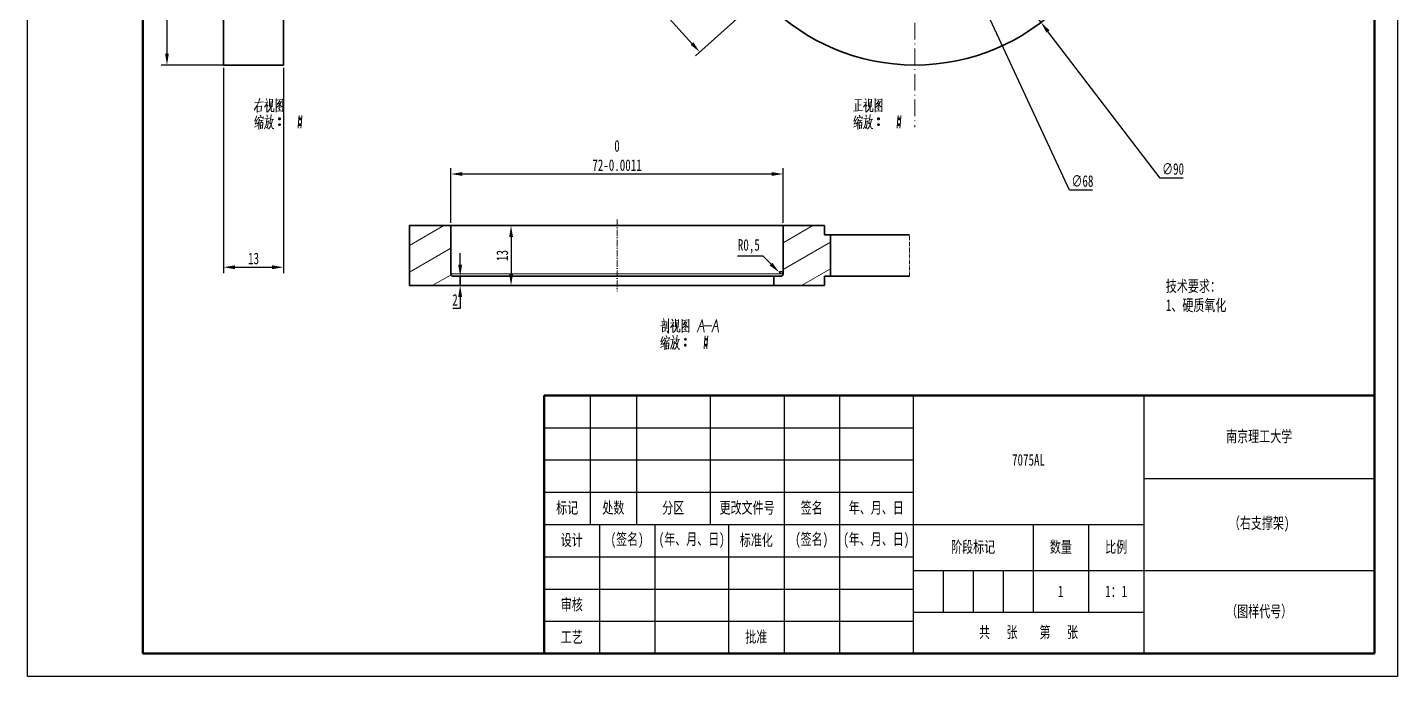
# Model space of a CAD drawing. Header units: millimetres. Extents: x 1050 to 2021, y 766 to 1186.
# Drawn here: x 1723.6 to 2020.6, y 765.6 to 906.4 of the extents above; entities that cross this region are included whole.
import ezdxf

# ---------------------------------------------------------------- set-up
doc = ezdxf.new("R2010")
doc.units = ezdxf.units.MM
doc.header["$LTSCALE"] = 0.3
for name, pattern in [('CENTER', [50.8, 31.75, -6.35, 6.35, -6.35]), ('DASHDOT', [18.5, 12, -3, 0.5, -3]), ('DASHED', [19.05, 12.7, -6.35])]:
    doc.linetypes.add(name, pattern=pattern)
for name, color, linetype, lineweight in [('尺寸线', 3, 'Continuous', 25), ('粗实线', 7, 'Continuous', 50), ('细实线', 7, 'Continuous', 25), ('细文本', 7, 'Continuous', 25), ('细点画线', 1, 'CENTER', 25)]:
    doc.layers.add(name, color=color, linetype=linetype, lineweight=lineweight)
doc.styles.add('NUT Standard', font='simfang.ttf', dxfattribs={"width": 0.7, "height": 2.5})
doc.dimstyles.new('NUT Standard', dxfattribs={"dimtxt": 2.5, "dimasz": 2.5, "dimexe": 1.25, "dimexo": 0.625, "dimtad": 1, "dimtoh": 1, "dimtxsty": 'NUT Standard', "dimcen": 2.5, "dimadec": 0, "dimazin": 0, "dimtfac": 1, "dimtmove": 0, "dimatfit": 3, "dimfxl": 1, "dimarcsym": 0})
doc.dimstyles.new('NUT 公差', dxfattribs={"dimtxt": 2.5, "dimasz": 2.5, "dimexe": 1.25, "dimexo": 0.625, "dimtad": 1, "dimtoh": 1, "dimtxsty": 'NUT Standard', "dimcen": 2.5, "dimadec": 0, "dimazin": 0, "dimtol": 1, "dimtm": 1e-09, "dimtfac": 1, "dimtmove": 0, "dimatfit": 3, "dimfxl": 1, "dimarcsym": 0})

# ---------------------------------------------------------------- blocks, each defined once
blk = doc.blocks.new('*D7')
at = {"layer": 'Defpoints', "color": 0, "transparency": 16777216}
for p in [(1901.58, 974.11), (1930.24, 912.45)]:
    blk.add_point(p, dxfattribs=at)
at = {"layer": '尺寸线', "color": 0, "lineweight": -2, "transparency": 16777216}
for p, q in [((1900.53, 976.38), (1899.47, 978.65)), ((1901.58, 974.11), (1930.24, 912.45)), ((1949.44, 871.14), (1931.3, 910.18)), ((1954.41, 871.14), (1949.44, 871.14))]:
    blk.add_line(p, q, dxfattribs=at)
at = {"layer": '尺寸线', "color": 0, "transparency": 16777216}
for points in [[(1900.9, 976.56), (1900.15, 976.2), (1901.58, 974.11)], [(1931.67, 910.36), (1930.92, 910.01), (1930.24, 912.45)]]:
    blk.add_solid(points, dxfattribs=at)
at = {"layer": '尺寸线', "color": 0, "transparency": 16777216, "insert": (1952.24, 873.1), "char_height": 2.5, "attachment_point": 5, "style": 'NUT Standard'}
blk.add_mtext('∅68', dxfattribs=at)
blk = doc.blocks.new('*D9')
at = {"layer": 'Defpoints', "color": 0, "transparency": 16777216}
for p in [(1888.57, 979.02), (1943.25, 907.54)]:
    blk.add_point(p, dxfattribs=at)
at = {"layer": '尺寸线', "color": 0, "lineweight": -2, "transparency": 16777216}
for p, q in [((1887.05, 981.01), (1885.53, 982.99)), ((1888.57, 979.02), (1943.25, 907.54)), ((1969.09, 873.76), (1944.77, 905.55)), ((1974.07, 873.76), (1969.09, 873.76))]:
    blk.add_line(p, q, dxfattribs=at)
at = {"layer": '尺寸线', "color": 0, "transparency": 16777216}
for points in [[(1887.38, 981.26), (1886.72, 980.75), (1888.57, 979.02)], [(1945.1, 905.81), (1944.44, 905.3), (1943.25, 907.54)]]:
    blk.add_solid(points, dxfattribs=at)
at = {"layer": '尺寸线', "color": 0, "transparency": 16777216, "insert": (1971.89, 875.73), "char_height": 2.5, "attachment_point": 5, "style": 'NUT Standard'}
blk.add_mtext('∅90', dxfattribs=at)
blk = doc.blocks.new('*D24')
at = {"layer": 'Defpoints', "color": 0, "transparency": 16777216}
for p in [(1806.77, 996.84), (1882.54, 913.09), (1869.29, 901.1)]:
    blk.add_point(p, dxfattribs=at)
at = {"layer": '尺寸线', "color": 0, "lineweight": -2, "transparency": 16777216}
for p, q in [((1806.31, 996.42), (1792.59, 984)), ((1795.19, 982.99), (1867.61, 902.95)), ((1882.08, 912.67), (1868.36, 900.26))]:
    blk.add_line(p, q, dxfattribs=at)
at = {"layer": '尺寸线', "color": 0, "transparency": 16777216}
for points in [[(1795.5, 983.27), (1794.88, 982.71), (1793.51, 984.84)], [(1867.92, 903.23), (1867.3, 902.67), (1869.29, 901.1)]]:
    blk.add_solid(points, dxfattribs=at)
at = {"layer": '尺寸线', "color": 0, "transparency": 16777216, "insert": (1832.93, 944.36), "char_height": 2.5, "attachment_point": 5, "rotation": 312.1385, "style": 'NUT Standard'}
blk.add_mtext('112,94', dxfattribs=at)
blk = doc.blocks.new('*D35')
at = {"layer": 'Defpoints', "color": 0, "transparency": 16777216}
for p in [(1779.08, 988.28), (1753.81, 898.28), (1779.08, 898.28)]:
    blk.add_point(p, dxfattribs=at)
at = {"layer": '尺寸线', "color": 0, "lineweight": -2, "transparency": 16777216}
for p, q in [((1778.46, 988.28), (1752.56, 988.28)), ((1753.81, 985.78), (1753.81, 900.78)), ((1778.46, 898.28), (1752.56, 898.28))]:
    blk.add_line(p, q, dxfattribs=at)
at = {"layer": '尺寸线', "color": 0, "transparency": 16777216}
for points in [[(1753.39, 985.78), (1754.22, 985.78), (1753.81, 988.28)], [(1753.39, 900.78), (1754.22, 900.78), (1753.81, 898.28)]]:
    blk.add_solid(points, dxfattribs=at)
at = {"layer": '尺寸线', "color": 0, "transparency": 16777216, "insert": (1751.92, 943.28), "char_height": 2.5, "attachment_point": 5, "rotation": 90, "style": 'NUT Standard'}
blk.add_mtext('90', dxfattribs=at)
blk = doc.blocks.new('*D36')
at = {"layer": 'Defpoints', "color": 0, "transparency": 16777216}
for p in [(1766.08, 898.28), (1779.08, 898.28), (1779.08, 854.42)]:
    blk.add_point(p, dxfattribs=at)
at = {"layer": '尺寸线', "color": 0, "lineweight": -2, "transparency": 16777216}
for p, q in [((1766.08, 897.66), (1766.08, 853.17)), ((1779.08, 897.66), (1779.08, 853.17)), ((1768.58, 854.42), (1776.58, 854.42))]:
    blk.add_line(p, q, dxfattribs=at)
at = {"layer": '尺寸线', "color": 0, "transparency": 16777216}
for points in [[(1768.58, 854.84), (1768.58, 854), (1766.08, 854.42)], [(1776.58, 854.84), (1776.58, 854), (1779.08, 854.42)]]:
    blk.add_solid(points, dxfattribs=at)
at = {"layer": '尺寸线', "color": 0, "transparency": 16777216, "insert": (1772.58, 856.31), "char_height": 2.5, "attachment_point": 5, "style": 'NUT Standard'}
blk.add_mtext('13', dxfattribs=at)
blk = doc.blocks.new('*D37')
at = {"layer": 'Defpoints', "color": 0, "transparency": 16777216}
for p in [(1768.08, 913.09), (1768.08, 913.09), (1766.08, 904.31)]:
    blk.add_point(p, dxfattribs=at)
at = {"layer": '尺寸线', "color": 0, "lineweight": -2, "transparency": 16777216}
for p, q in [((1763.58, 913.09), (1761.08, 913.09)), ((1766.08, 904.93), (1766.08, 914.34)), ((1766.08, 913.09), (1768.08, 913.09)), ((1768.08, 913.71), (1768.08, 914.34)), ((1770.58, 913.09), (1775.32, 913.09))]:
    blk.add_line(p, q, dxfattribs=at)
at = {"layer": '尺寸线', "color": 0, "transparency": 16777216}
for points in [[(1763.58, 913.51), (1763.58, 912.67), (1766.08, 913.09)], [(1770.58, 913.51), (1770.58, 912.67), (1768.08, 913.09)]]:
    blk.add_solid(points, dxfattribs=at)
at = {"layer": '尺寸线', "color": 0, "transparency": 16777216, "insert": (1774.2, 914.96), "char_height": 2.5, "attachment_point": 5, "style": 'NUT Standard'}
blk.add_mtext('2', dxfattribs=at)
blk = doc.blocks.new('*D38')
at = {"layer": 'Defpoints', "color": 0, "transparency": 16777216}
for p in [(1821.17, 852.46), (1817.36, 850.46), (1821.17, 850.46)]:
    blk.add_point(p, dxfattribs=at)
at = {"layer": '尺寸线', "color": 0, "lineweight": -2, "transparency": 16777216}
for p, q in [((1817.36, 854.96), (1817.36, 857.46)), ((1820.54, 852.46), (1816.11, 852.46)), ((1817.36, 852.46), (1817.36, 850.46)), ((1820.54, 850.46), (1816.11, 850.46)), ((1817.36, 847.96), (1817.36, 845.46)), ((1817.36, 845.46), (1815.74, 845.46))]:
    blk.add_line(p, q, dxfattribs=at)
at = {"layer": '尺寸线', "color": 0, "transparency": 16777216}
for points in [[(1816.94, 854.96), (1817.78, 854.96), (1817.36, 852.46)], [(1816.94, 847.96), (1817.78, 847.96), (1817.36, 850.46)]]:
    blk.add_solid(points, dxfattribs=at)
at = {"layer": '尺寸线', "color": 0, "transparency": 16777216, "insert": (1816.24, 847.33), "char_height": 2.5, "attachment_point": 5, "style": 'NUT Standard'}
blk.add_mtext('2', dxfattribs=at)
blk = doc.blocks.new('*D39')
at = {"layer": 'Defpoints', "color": 0, "transparency": 16777216}
for p in [(1882.54, 863.46), (1828.39, 850.46), (1882.54, 850.46)]:
    blk.add_point(p, dxfattribs=at)
at = {"layer": '尺寸线', "color": 0, "lineweight": -2, "transparency": 16777216}
for p, q in [((1881.91, 863.46), (1827.14, 863.46)), ((1828.39, 860.96), (1828.39, 852.96)), ((1881.91, 850.46), (1827.14, 850.46))]:
    blk.add_line(p, q, dxfattribs=at)
at = {"layer": '尺寸线', "color": 0, "transparency": 16777216}
for points in [[(1827.98, 860.96), (1828.81, 860.96), (1828.39, 863.46)], [(1827.98, 852.96), (1828.81, 852.96), (1828.39, 850.46)]]:
    blk.add_solid(points, dxfattribs=at)
at = {"layer": '尺寸线', "color": 0, "transparency": 16777216, "insert": (1826.5, 856.96), "char_height": 2.5, "attachment_point": 5, "rotation": 90, "style": 'NUT Standard'}
blk.add_mtext('13', dxfattribs=at)
blk = doc.blocks.new('*D40')
at = {"layer": 'Defpoints', "color": 0, "transparency": 16777216}
for p in [(1886.51, 853.31), (1886.86, 852.96)]:
    blk.add_point(p, dxfattribs=at)
at = {"layer": '尺寸线', "color": 0, "lineweight": -2, "transparency": 16777216}
for p, q in [((1877.49, 856.87), (1883, 856.87)), ((1883, 856.87), (1884.75, 855.09)), ((1886.86, 852.96), (1886.51, 853.31))]:
    blk.add_line(p, q, dxfattribs=at)
blk.add_arc((1886.86, 852.96), 0.5, 360, 134.624, dxfattribs=at)
at = {"layer": '尺寸线', "color": 0, "transparency": 16777216}
blk.add_solid([(1885.05, 855.38), (1884.45, 854.8), (1886.51, 853.31)], dxfattribs=at)
at = {"layer": '尺寸线', "color": 0, "transparency": 16777216, "insert": (1879.93, 858.94), "char_height": 2.5, "attachment_point": 5, "style": 'NUT Standard'}
blk.add_mtext('R0,5', dxfattribs=at)
blk = doc.blocks.new('*D42')
at = {"layer": 'Defpoints', "color": 0, "transparency": 16777216}
for p in [(1887.36, 874.65), (1815.36, 863.46), (1887.36, 863.46)]:
    blk.add_point(p, dxfattribs=at)
at = {"layer": '尺寸线', "color": 0, "lineweight": -2, "transparency": 16777216}
for p, q in [((1815.36, 864.08), (1815.36, 875.9)), ((1817.86, 874.65), (1884.86, 874.65)), ((1887.36, 864.08), (1887.36, 875.9))]:
    blk.add_line(p, q, dxfattribs=at)
at = {"layer": '尺寸线', "color": 0, "transparency": 16777216}
for points in [[(1817.86, 875.06), (1817.86, 874.23), (1815.36, 874.65)], [(1884.86, 875.06), (1884.86, 874.23), (1887.36, 874.65)]]:
    blk.add_solid(points, dxfattribs=at)
at = {"layer": '尺寸线', "color": 0, "transparency": 16777216, "insert": (1851.36, 878.63), "char_height": 2.5, "attachment_point": 5, "style": 'NUT Standard'}
blk.add_mtext('0\\P72-0.0011', dxfattribs=at)

msp = doc.modelspace()

# ---------------------------------------------------------------- linework, layer by layer
for p, q in [((1723.555, 765.619), (1723.555, 1185.619)), ((2020.555, 1185.619), (2020.555, 765.619)), ((2015.555, 854.619), (2015.555, 770.619)), ((2020.555, 765.619), (1723.555, 765.619))]:
    msp.add_line(p, q)
at = {"color": 7, "lineweight": 35}
for p, q in [((1766.082, 988.281), (1766.082, 904.309)), ((1779.082, 904.309), (1779.082, 988.281)), ((1766.082, 904.309), (1766.082, 898.281)), ((1779.082, 898.281), (1779.082, 904.309)), ((1768.082, 898.281), (1766.082, 898.281)), ((1777.082, 898.281), (1768.082, 898.281)), ((1777.082, 898.281), (1779.082, 898.281)), ((1806.359, 861.456), (1806.359, 863.456)), ((1815.359, 863.456), (1806.359, 863.456)), ((1806.359, 852.456), (1806.359, 861.456)), ((1882.535, 863.456), (1815.359, 863.456)), ((1815.359, 852.956), (1815.359, 863.456)), ((1887.359, 863.456), (1882.535, 863.456)), ((1896.359, 863.456), (1887.359, 863.456)), ((1887.359, 852.956), (1887.359, 863.456)), ((1896.359, 861.456), (1896.359, 863.456)), ((1896.359, 861.456), (1897.633, 861.456)), ((1902.179, 861.456), (1897.166, 861.456)), ((1914.777, 861.456), (1897.632, 861.456)), ((1897.633, 852.456), (1897.633, 861.456)), ((1806.359, 852.456), (1806.359, 850.456)), ((1815.859, 852.456), (1817.359, 852.456)), ((1880.803, 852.456), (1817.359, 852.456)), ((1817.359, 852.456), (1817.359, 850.456)), ((1885.359, 852.456), (1880.803, 852.456)), ((1885.359, 852.456), (1885.359, 850.456)), ((1885.359, 852.456), (1886.859, 852.456)), ((1896.359, 852.456), (1897.633, 852.456)), ((1896.359, 852.456), (1896.359, 850.456)), ((1914.777, 852.456), (1897.632, 852.456)), ((1817.359, 850.456), (1806.359, 850.456)), ((1817.359, 850.456), (1880.803, 850.456)), ((1880.803, 850.456), (1885.359, 850.456)), ((1896.359, 850.456), (1885.359, 850.456))]:
    msp.add_line(p, q, dxfattribs=at)
at = {"color": 244, "linetype": 'DASHDOT', "lineweight": 13, "ltscale": 0.390015, "true_color": 0x991b1e}
msp.add_line((1851.359, 864.756), (1851.359, 849.155), dxfattribs=at)
at = {"color": 7, "lineweight": 13}
for p, q in [((1806.359, 859.143), (1813.829, 863.456)), ((1887.359, 859.72), (1893.829, 863.456)), ((1806.359, 853.369), (1815.359, 858.565)), ((1887.359, 853.947), (1897.633, 859.878)), ((1811.313, 850.456), (1815.382, 852.805)), ((1882.535, 852.956), (1815.359, 852.956)), ((1887.359, 852.956), (1882.535, 852.956)), ((1891.313, 850.456), (1897.633, 854.105))]:
    msp.add_line(p, q, dxfattribs=at)
at = {"color": 7, "linetype": 'DASHDOT', "lineweight": 13, "ltscale": 0.225}
msp.add_line((1914.777, 852.456), (1914.777, 861.456), dxfattribs=at)
at = {"color": 7, "linetype": 'DASHED', "lineweight": 13}
for p in [(1821.167, 852.456), (1879.395, 852.456)]:
    msp.add_line(p, (1850.786, 852.456), dxfattribs=at)
at = {"color": 7, "linetype": 'DASHED', "lineweight": 13, "ltscale": 0.12532}
msp.add_line((1902.179, 852.456), (1897.166, 852.456), dxfattribs=at)
at = {"color": 7, "lineweight": 13}
for points in [[(1773.912, 891.106), (1773.632, 890.126)], [(1775.277, 891.001), (1775.557, 890.581)], [(1777.482, 891.001), (1777.482, 889.531), (1777.482, 888.026)], [(1905.113, 891.001), (1905.393, 890.581)], [(1907.318, 891.001), (1907.318, 889.531), (1907.318, 888.026)], [(1772.722, 888.516), (1773.317, 889.461)], [(1772.757, 890.056), (1774.717, 890.266)], [(1773.317, 889.461), (1773.632, 890.126)], [(1773.387, 889.531), (1773.387, 887.956)], [(1773.387, 889.216), (1774.297, 889.321)], [(1774.297, 888.341), (1773.387, 888.236)], [(1774.332, 889.426), (1774.227, 888.341)], [(1775.627, 890.336), (1775.452, 889.846), (1774.962, 889.111)], [(1774.997, 890.126), (1775.557, 890.196)], [(1775.452, 889.846), (1775.452, 888.061)], [(1775.452, 889.671), (1775.767, 889.356)], [(1775.557, 888.061), (1775.837, 888.341)], [(1775.837, 888.341), (1776.082, 888.691)], [(1776.047, 890.966), (1776.047, 889.286)], [(1776.712, 890.791), (1776.047, 890.721)], [(1776.257, 889.321), (1776.082, 888.691)], [(1776.362, 890.371), (1776.257, 889.321)], [(1776.397, 888.341), (1776.397, 889.426)], [(1776.537, 888.236), (1776.397, 888.341)], [(1776.957, 888.236), (1776.537, 888.236)], [(1776.642, 889.216), (1776.712, 890.896)], [(1776.957, 888.866), (1776.957, 888.236)], [(1777.482, 890.966), (1777.482, 889.566), (1777.482, 888.166)], [(1778.952, 890.826), (1777.482, 890.686)], [(1777.482, 888.271), (1778.847, 888.376)], [(1777.552, 889.076), (1778.042, 889.496)], [(1778.252, 890.546), (1777.692, 889.741)], [(1778.007, 889.986), (1778.707, 889.251)], [(1778.007, 888.901), (1778.357, 888.516)], [(1778.042, 890.196), (1778.497, 890.266)], [(1778.042, 889.496), (1778.252, 889.776)], [(1778.112, 889.286), (1778.357, 889.006)], [(1778.252, 889.776), (1778.602, 890.406)], [(1778.707, 889.251), (1778.882, 889.286)], [(1778.917, 888.096), (1778.917, 888.201), (1778.847, 888.376)], [(1778.917, 888.201), (1778.917, 889.566), (1778.952, 890.966)], [(1902.593, 888.306), (1904.553, 888.411)], [(1902.873, 890.721), (1904.378, 890.791)], [(1903.153, 889.916), (1903.153, 888.341)], [(1903.643, 890.721), (1903.643, 889.566), (1903.643, 888.376)], [(1903.643, 889.601), (1904.273, 889.671)], [(1905.463, 890.336), (1905.288, 889.846), (1904.798, 889.111)], [(1904.833, 890.126), (1905.393, 890.196)], [(1905.288, 889.846), (1905.288, 888.061)], [(1905.288, 889.671), (1905.603, 889.356)], [(1905.393, 888.061), (1905.673, 888.341)], [(1905.673, 888.341), (1905.918, 888.691)], [(1905.883, 890.966), (1905.883, 889.286)], [(1906.548, 890.791), (1905.883, 890.721)], [(1906.093, 889.321), (1905.918, 888.691)], [(1906.198, 890.371), (1906.093, 889.321)], [(1906.233, 888.341), (1906.233, 889.426)], [(1906.373, 888.236), (1906.233, 888.341)], [(1906.793, 888.236), (1906.373, 888.236)], [(1906.478, 889.216), (1906.548, 890.896)], [(1906.793, 888.866), (1906.793, 888.236)], [(1907.318, 890.966), (1907.318, 889.566), (1907.318, 888.166)], [(1908.788, 890.826), (1907.318, 890.686)], [(1907.318, 888.271), (1908.683, 888.376)], [(1907.388, 889.076), (1907.878, 889.496)], [(1908.088, 890.546), (1907.528, 889.741)], [(1907.843, 889.986), (1908.543, 889.251)], [(1907.843, 888.901), (1908.193, 888.516)], [(1907.878, 890.196), (1908.333, 890.266)], [(1907.878, 889.496), (1908.088, 889.776)], [(1907.948, 889.286), (1908.193, 889.006)], [(1908.088, 889.776), (1908.438, 890.406)], [(1908.543, 889.251), (1908.718, 889.286)], [(1908.753, 888.096), (1908.753, 888.201), (1908.683, 888.376)], [(1908.753, 888.201), (1908.753, 889.566), (1908.788, 890.966)], [(1772.792, 884.806), (1773.492, 885.191)], [(1773.247, 886.241), (1772.827, 886.101)], [(1773.317, 887.256), (1772.862, 886.171)], [(1772.897, 885.471), (1773.422, 885.646)], [(1773.387, 886.486), (1772.932, 885.471)], [(1773.702, 885.961), (1773.387, 885.471)], [(1773.632, 886.941), (1773.527, 886.381)], [(1773.632, 886.801), (1774.682, 886.941)], [(1773.877, 886.521), (1773.702, 885.961)], [(1773.737, 886.031), (1773.737, 884.316)], [(1773.947, 886.241), (1774.647, 886.346)], [(1774.017, 887.431), (1774.192, 887.046)], [(1774.017, 885.821), (1774.052, 884.421)], [(1774.017, 885.716), (1774.542, 885.786)], [(1774.052, 885.156), (1774.437, 885.226)], [(1774.262, 886.276), (1774.192, 885.716)], [(1774.577, 885.891), (1774.507, 884.491)], [(1774.717, 887.046), (1774.577, 886.591)], [(1775.487, 886.661), (1775.382, 885.751), (1775.277, 885.331), (1774.962, 884.456)], [(1774.997, 886.591), (1776.047, 886.731)], [(1775.802, 886.171), (1775.697, 885.331), (1775.557, 884.491), (1775.347, 884.771)], [(1775.417, 885.996), (1775.802, 886.066)], [(1775.487, 887.501), (1775.592, 886.941)], [(1776.187, 886.171), (1776.012, 885.611)], [(1776.117, 885.926), (1776.677, 884.491)], [(1776.327, 886.801), (1776.187, 886.171)], [(1776.467, 885.541), (1776.187, 884.911)], [(1776.257, 886.416), (1776.957, 886.556)], [(1776.397, 887.536), (1776.327, 886.801)], [(1776.677, 886.486), (1776.467, 885.541)], [(1778.007, 886.626), (1778.392, 886.626)], [(1778.007, 885.366), (1778.392, 885.366)], [(1778.042, 886.731), (1778.357, 886.731)], [(1778.042, 886.486), (1778.357, 886.486)], [(1778.042, 885.471), (1778.357, 885.471)], [(1778.042, 885.226), (1778.357, 885.226)], [(1782.452, 887.361), (1782.347, 885.961), (1782.242, 884.561)], [(1782.452, 886.626), (1782.837, 886.626)], [(1782.452, 885.366), (1782.837, 885.366)], [(1782.487, 886.731), (1782.802, 886.731)], [(1782.487, 886.486), (1782.802, 886.486)], [(1782.487, 885.471), (1782.802, 885.471)], [(1782.487, 885.226), (1782.802, 885.226)], [(1783.047, 887.361), (1782.942, 885.961), (1782.837, 884.561)], [(1902.628, 884.806), (1903.328, 885.191)], [(1903.083, 886.241), (1902.663, 886.101)], [(1903.153, 887.256), (1902.698, 886.171)], [(1902.733, 885.471), (1903.258, 885.646)], [(1903.223, 886.486), (1902.768, 885.471)], [(1903.538, 885.961), (1903.223, 885.471)], [(1903.468, 886.941), (1903.363, 886.381)], [(1903.468, 886.801), (1904.518, 886.941)], [(1903.713, 886.521), (1903.538, 885.961)], [(1903.573, 886.031), (1903.573, 884.316)], [(1903.783, 886.241), (1904.483, 886.346)], [(1903.853, 887.431), (1904.028, 887.046)], [(1903.853, 885.821), (1903.888, 884.421)], [(1903.853, 885.716), (1904.378, 885.786)], [(1903.888, 885.156), (1904.273, 885.226)], [(1904.098, 886.276), (1904.028, 885.716)], [(1904.413, 885.891), (1904.343, 884.491)], [(1904.553, 887.046), (1904.413, 886.591)], [(1905.323, 886.661), (1905.218, 885.751), (1905.113, 885.331), (1904.798, 884.456)], [(1904.833, 886.591), (1905.883, 886.731)], [(1905.638, 886.171), (1905.533, 885.331), (1905.393, 884.491), (1905.183, 884.771)], [(1905.253, 885.996), (1905.638, 886.066)], [(1905.323, 887.501), (1905.428, 886.941)], [(1906.023, 886.171), (1905.848, 885.611)], [(1905.953, 885.926), (1906.513, 884.491)], [(1906.163, 886.801), (1906.023, 886.171)], [(1906.303, 885.541), (1906.023, 884.911)], [(1906.093, 886.416), (1906.793, 886.556)], [(1906.233, 887.536), (1906.163, 886.801)], [(1906.513, 886.486), (1906.303, 885.541)], [(1907.843, 886.626), (1908.228, 886.626)], [(1907.843, 885.366), (1908.228, 885.366)], [(1907.878, 886.731), (1908.193, 886.731)], [(1907.878, 886.486), (1908.193, 886.486)], [(1907.878, 885.471), (1908.193, 885.471)], [(1907.878, 885.226), (1908.193, 885.226)], [(1912.288, 887.361), (1912.183, 885.961), (1912.078, 884.561)], [(1912.288, 886.626), (1912.673, 886.626)], [(1912.288, 885.366), (1912.673, 885.366)], [(1912.323, 886.731), (1912.638, 886.731)], [(1912.323, 886.486), (1912.638, 886.486)], [(1912.323, 885.471), (1912.638, 885.471)], [(1912.323, 885.226), (1912.638, 885.226)], [(1912.883, 887.361), (1912.778, 885.961), (1912.673, 884.561)], [(1774.507, 884.666), (1774.087, 884.596)], [(1776.187, 884.911), (1775.802, 884.386)], [(1776.677, 884.491), (1776.992, 884.491)], [(1904.343, 884.666), (1903.923, 884.596)], [(1906.023, 884.911), (1905.638, 884.386)], [(1906.513, 884.491), (1906.828, 884.491)], [(1860.848, 841.706), (1862.108, 841.916)], [(1861.023, 842.546), (1862.003, 842.721)], [(1861.198, 841.531), (1861.198, 840.341)], [(1861.198, 841.286), (1861.793, 841.426)], [(1861.863, 840.656), (1861.198, 840.516)], [(1861.303, 842.441), (1861.373, 841.951)], [(1861.408, 843.281), (1861.583, 842.756)], [(1861.758, 842.511), (1861.618, 841.916)], [(1861.828, 841.531), (1861.793, 840.656)], [(1862.178, 841.041), (1862.178, 842.546)], [(1862.528, 843.281), (1862.528, 841.881), (1862.528, 840.446), (1862.493, 840.131), (1862.213, 840.551)], [(1863.613, 842.511), (1863.438, 842.021), (1862.948, 841.286)], [(1862.983, 842.301), (1863.543, 842.371)], [(1863.263, 843.176), (1863.543, 842.756)], [(1863.438, 842.021), (1863.438, 840.236)], [(1863.438, 841.846), (1863.753, 841.531)], [(1863.543, 840.236), (1863.823, 840.516)], [(1863.823, 840.516), (1864.068, 840.866)], [(1864.033, 843.141), (1864.033, 841.461)], [(1864.698, 842.966), (1864.033, 842.896)], [(1864.243, 841.496), (1864.068, 840.866)], [(1864.348, 842.546), (1864.243, 841.496)], [(1864.383, 840.516), (1864.383, 841.601)], [(1864.523, 840.411), (1864.383, 840.516)], [(1864.628, 841.391), (1864.698, 843.071)], [(1864.943, 841.041), (1864.943, 840.411)], [(1865.468, 843.176), (1865.468, 841.706), (1865.468, 840.201)], [(1865.468, 843.141), (1865.468, 841.741), (1865.468, 840.341)], [(1866.938, 843.001), (1865.468, 842.861)], [(1865.468, 840.446), (1866.833, 840.551)], [(1865.538, 841.251), (1866.028, 841.671)], [(1866.238, 842.721), (1865.678, 841.916)], [(1865.993, 842.161), (1866.693, 841.426)], [(1865.993, 841.076), (1866.343, 840.691)], [(1866.028, 842.371), (1866.483, 842.441)], [(1866.028, 841.671), (1866.238, 841.951)], [(1866.098, 841.461), (1866.343, 841.181)], [(1866.238, 841.951), (1866.588, 842.581)], [(1866.693, 841.426), (1866.868, 841.461)], [(1866.903, 840.271), (1866.903, 840.376), (1866.833, 840.551)], [(1866.903, 840.376), (1866.903, 841.741), (1866.938, 843.141)], [(1868.758, 840.306), (1869.283, 841.706), (1869.808, 843.106), (1870.018, 841.706), (1870.228, 840.306)], [(1869.248, 841.601), (1870.018, 841.601)], [(1870.228, 841.706), (1871.908, 841.706)], [(1871.908, 840.306), (1872.433, 841.706), (1872.958, 843.106), (1873.168, 841.706), (1873.378, 840.306)], [(1872.398, 841.601), (1873.168, 841.601)], [(1861.233, 838.416), (1860.813, 838.276)], [(1861.303, 839.431), (1860.848, 838.346)], [(1860.883, 837.646), (1861.408, 837.821)], [(1861.373, 838.661), (1860.918, 837.646)], [(1861.688, 838.136), (1861.373, 837.646)], [(1861.618, 839.116), (1861.513, 838.556)], [(1861.618, 838.976), (1862.668, 839.116)], [(1861.863, 838.696), (1861.688, 838.136)], [(1861.723, 838.206), (1861.723, 836.491)], [(1861.933, 838.416), (1862.633, 838.521)], [(1862.003, 839.606), (1862.178, 839.221)], [(1862.003, 837.996), (1862.038, 836.596)], [(1862.003, 837.891), (1862.528, 837.961)], [(1862.248, 838.451), (1862.178, 837.891)], [(1862.563, 838.066), (1862.493, 836.666)], [(1862.703, 839.221), (1862.563, 838.766)], [(1863.473, 838.836), (1863.368, 837.926), (1863.263, 837.506), (1862.948, 836.631)], [(1862.983, 838.766), (1864.033, 838.906)], [(1863.788, 838.346), (1863.683, 837.506), (1863.543, 836.666), (1863.333, 836.946)], [(1863.403, 838.171), (1863.788, 838.241)], [(1863.473, 839.676), (1863.578, 839.116)], [(1864.173, 838.346), (1863.998, 837.786)], [(1864.103, 838.101), (1864.663, 836.666)], [(1864.313, 838.976), (1864.173, 838.346)], [(1864.453, 837.716), (1864.173, 837.086)], [(1864.243, 838.591), (1864.943, 838.731)], [(1864.383, 839.711), (1864.313, 838.976)], [(1864.663, 838.661), (1864.453, 837.716)], [(1864.943, 840.411), (1864.523, 840.411)], [(1865.993, 838.801), (1866.378, 838.801)], [(1865.993, 837.541), (1866.378, 837.541)], [(1866.028, 838.906), (1866.343, 838.906)], [(1866.028, 838.661), (1866.343, 838.661)], [(1866.028, 837.646), (1866.343, 837.646)], [(1870.438, 839.536), (1870.333, 838.136), (1870.228, 836.736)], [(1870.438, 838.801), (1870.823, 838.801)], [(1870.438, 837.541), (1870.823, 837.541)], [(1870.473, 838.906), (1870.788, 838.906)], [(1870.473, 838.661), (1870.788, 838.661)], [(1870.473, 837.646), (1870.788, 837.646)], [(1871.033, 839.536), (1870.928, 838.136), (1870.823, 836.736)], [(1860.778, 836.981), (1861.478, 837.366)], [(1862.038, 837.331), (1862.423, 837.401)], [(1862.493, 836.841), (1862.073, 836.771)], [(1864.173, 837.086), (1863.788, 836.561)], [(1864.663, 836.666), (1864.978, 836.666)], [(1866.028, 837.401), (1866.343, 837.401)], [(1870.473, 837.401), (1870.788, 837.401)]]:
    msp.add_lwpolyline(points, dxfattribs=at)
for points in [[(1778.112, 886.416), (1778.287, 886.416), (1778.392, 886.521), (1778.392, 886.696), (1778.287, 886.801), (1778.112, 886.801), (1778.007, 886.696), (1778.007, 886.521)], [(1778.112, 885.156), (1778.287, 885.156), (1778.392, 885.261), (1778.392, 885.436), (1778.287, 885.541), (1778.112, 885.541), (1778.007, 885.436), (1778.007, 885.261)], [(1782.557, 886.416), (1782.732, 886.416), (1782.837, 886.521), (1782.837, 886.696), (1782.732, 886.801), (1782.557, 886.801), (1782.452, 886.696), (1782.452, 886.521)], [(1782.557, 885.156), (1782.732, 885.156), (1782.837, 885.261), (1782.837, 885.436), (1782.732, 885.541), (1782.557, 885.541), (1782.452, 885.436), (1782.452, 885.261)], [(1907.948, 886.416), (1908.123, 886.416), (1908.228, 886.521), (1908.228, 886.696), (1908.123, 886.801), (1907.948, 886.801), (1907.843, 886.696), (1907.843, 886.521)], [(1907.948, 885.156), (1908.123, 885.156), (1908.228, 885.261), (1908.228, 885.436), (1908.123, 885.541), (1907.948, 885.541), (1907.843, 885.436), (1907.843, 885.261)], [(1912.393, 886.416), (1912.568, 886.416), (1912.673, 886.521), (1912.673, 886.696), (1912.568, 886.801), (1912.393, 886.801), (1912.288, 886.696), (1912.288, 886.521)], [(1912.393, 885.156), (1912.568, 885.156), (1912.673, 885.261), (1912.673, 885.436), (1912.568, 885.541), (1912.393, 885.541), (1912.288, 885.436), (1912.288, 885.261)], [(1866.098, 838.591), (1866.273, 838.591), (1866.378, 838.696), (1866.378, 838.871), (1866.273, 838.976), (1866.098, 838.976), (1865.993, 838.871), (1865.993, 838.696)], [(1866.098, 837.331), (1866.273, 837.331), (1866.378, 837.436), (1866.378, 837.611), (1866.273, 837.716), (1866.098, 837.716), (1865.993, 837.611), (1865.993, 837.436)], [(1870.543, 838.591), (1870.718, 838.591), (1870.823, 838.696), (1870.823, 838.871), (1870.718, 838.976), (1870.543, 838.976), (1870.438, 838.871), (1870.438, 838.696)], [(1870.543, 837.331), (1870.718, 837.331), (1870.823, 837.436), (1870.823, 837.611), (1870.718, 837.716), (1870.543, 837.716), (1870.438, 837.611), (1870.438, 837.436)]]:
    msp.add_lwpolyline(points, close=True, dxfattribs=at)
at = {"color": 7, "lineweight": 35}
msp.add_circle((1915.911, 943.281), 45, dxfattribs=at)
for centre, start, end in [((1815.859, 852.956), 180.00001, 270), ((1886.859, 852.956), 270, 0)]:
    msp.add_arc(centre, 0.5, start, end, dxfattribs=at)
at = {"layer": '粗实线'}
for p, q in [((1748.555, 770.619), (1748.555, 1180.619)), ((2015.555, 1180.619), (2015.555, 770.619)), ((1835.555, 826.619), (2015.555, 826.619)), ((1835.555, 770.619), (1835.555, 826.619)), ((2015.555, 770.619), (1748.555, 770.619))]:
    msp.add_line(p, q, dxfattribs=at)
at = {"layer": '细实线'}
for p, q in [((1845.555, 826.619), (1845.555, 798.619)), ((1855.555, 826.619), (1855.555, 798.619)), ((1871.555, 826.619), (1871.555, 798.619)), ((1887.555, 826.619), (1887.555, 798.619)), ((1899.555, 826.619), (1899.555, 798.619)), ((1915.555, 826.619), (1915.555, 770.619)), ((1965.555, 826.619), (1965.555, 770.619)), ((1835.555, 819.619), (1915.555, 819.619)), ((1835.555, 812.619), (1915.555, 812.619)), ((1965.555, 808.619), (2015.555, 808.619)), ((1835.555, 805.619), (1915.555, 805.619)), ((1835.555, 798.619), (1965.555, 798.619)), ((1847.555, 798.619), (1847.555, 770.619)), ((1859.555, 798.619), (1859.555, 770.619)), ((1875.555, 798.619), (1875.555, 770.619)), ((1887.555, 798.619), (1887.555, 770.619)), ((1899.555, 798.619), (1899.555, 770.619)), ((1941.555, 798.619), (1941.555, 779.619)), ((1953.555, 798.619), (1953.555, 779.619)), ((1835.555, 791.619), (1915.555, 791.619)), ((1915.555, 788.619), (2015.555, 788.619)), ((1922.055, 788.619), (1922.055, 779.619)), ((1928.555, 788.619), (1928.555, 779.619)), ((1935.055, 788.619), (1935.055, 779.619)), ((1835.555, 784.619), (1915.555, 784.619)), ((1915.555, 779.619), (1965.555, 779.619)), ((1835.555, 777.619), (1915.555, 777.619))]:
    msp.add_line(p, q, dxfattribs=at)
at = {"layer": '细点画线', "linetype": 'DASHDOT', "lineweight": 13}
msp.add_line((1915.911, 1001.781), (1915.911, 884.781), dxfattribs=at)

# ---------------------------------------------------------------- texts
at = {"layer": '粗实线', "char_height": 2.5, "attachment_point": 5, "style": 'NUT Standard'}
for s, insert in [('\\pxqc;{\\fFangSong|b0|i0|c134|p49;1}', (1947.555, 784.119)), ('\\pxqc;{\\fFangSong|b0|i0|c134|p49;1：1}', (1959.555, 784.119))]:
    msp.add_mtext_dynamic_manual_height_columns(s, width=12, gutter_width=12.5, heights=[0], dxfattribs=dict(at, insert=insert))
at = {"layer": '粗实线', "char_height": 2.5, "width": 12, "attachment_point": 5, "style": 'NUT Standard'}
for s, insert in [('工艺', (1841.555, 774.119)), ('批准', (1881.555, 774.119))]:
    msp.add_mtext(s, dxfattribs=dict(at, insert=insert))
at = {"layer": '细文本', "char_height": 2.5, "attachment_point": 5, "style": 'NUT Standard'}
for s, insert, width in [('{\\fFangSong|b0|i0|c134|p49;南京理工大学}', (1990.555, 817.619), 50), ('7075AL', (1940.555, 812.619), 50), ('标记', (1840.555, 802.119), 10), ('处数', (1850.555, 802.119), 10), ('分区', (1863.555, 802.119), 16), ('更改文件号', (1879.555, 802.119), 16), ('签名', (1893.555, 802.119), 12), ('年、月、日', (1907.555, 802.119), 16), ('（右支撑架)', (1990.555, 798.619), 50), ('设计', (1841.555, 795.119), 12), ('(签名)', (1853.555, 795.119), 12), ('(年、月、日)', (1867.555, 795.119), 16), ('标准化', (1881.555, 795.119), 12), ('(签名)', (1893.555, 795.119), 12), ('(年、月、日)', (1907.555, 795.119), 16), ('阶段标记', (1928.555, 793.619), 26), ('数量', (1947.555, 793.619), 12), ('比例', (1959.555, 793.619), 12), ('审核', (1841.555, 781.119), 12), ('（图样代号）', (1990.555, 779.619), 50), ('共   张    第   张', (1940.555, 775.119), 50)]:
    msp.add_mtext(s, dxfattribs=dict(at, insert=insert, width=width))
at = {"layer": '细点画线', "insert": (1970.319, 851.596), "char_height": 2.5, "attachment_point": 1, "style": 'NUT Standard'}
msp.add_mtext_dynamic_manual_height_columns('{\\C0;技术要求：\\P1、硬质氧化}', width=32.47901, gutter_width=12.5, heights=[0], dxfattribs=at)

# ---------------------------------------------------------------- dimensions: what is measured, and where the dimension line sits
at = {"layer": '尺寸线'}
dim = msp.add_aligned_dim(p1=(1806.769, 996.837), p2=(1882.543, 913.089), distance=-17.875, dimstyle='NUT Standard', dxfattribs=at)
dim.commit()
dim.dimension.update_dxf_attribs({"geometry": '*D24', "text_midpoint": (1832.934, 944.357)})
for base, p1, p2, picture, middle in [((1753.805, 898.281), (1779.082, 988.281), (1779.082, 898.281), '*D35', (1751.916, 943.281)), ((1828.393, 850.456), (1882.535, 863.456), (1882.535, 850.456), '*D39', (1826.504, 856.956)), ((1817.359, 850.456), (1821.167, 852.456), (1821.167, 850.456), '*D38', (1816.239, 847.331))]:
    dim = msp.add_linear_dim(base=base, p1=p1, p2=p2, angle=90, dimstyle='NUT Standard', dxfattribs=at)
    dim.commit()
    dim.dimension.update_dxf_attribs({"geometry": picture, "text_midpoint": middle})
for p1, p2, picture, middle in [((1888.571, 979.022), (1943.252, 907.539), '*D9', (1971.893, 873.765)), ((1901.581, 974.113), (1930.242, 912.448), '*D7', (1952.238, 871.137))]:
    dim = msp.add_diameter_dim_2p(p1=p1, p2=p2, dimstyle='NUT Standard', dxfattribs=at)
    dim.commit()
    dim.dimension.update_dxf_attribs({"geometry": picture, "text_midpoint": middle, "dimtype": 163})
for base, p1, p2, picture, middle in [((1768.082, 913.089), (1766.082, 904.309), (1768.082, 913.089), '*D37', (1774.202, 914.964)), ((1779.082, 854.419), (1766.082, 898.281), (1779.082, 898.281), '*D36', (1772.582, 856.308))]:
    dim = msp.add_linear_dim(base=base, p1=p1, p2=p2, dimstyle='NUT Standard', dxfattribs=at)
    dim.commit()
    dim.dimension.update_dxf_attribs({"geometry": picture, "text_midpoint": middle})
dim = msp.add_linear_dim(base=(1887.359, 874.647), p1=(1815.359, 863.456), p2=(1887.359, 863.456), angle=180, text='0\\P72-0.0011', dimstyle='NUT 公差', dxfattribs=at)
dim.commit()
dim.dimension.update_dxf_attribs({"geometry": '*D42', "text_midpoint": (1851.359, 878.627)})
dim = msp.add_radius_dim(center=(1886.859, 852.956), mpoint=(1886.507, 853.312), dimstyle='NUT Standard', dxfattribs=at)
dim.commit()
dim.dimension.update_dxf_attribs({"geometry": '*D40', "text_midpoint": (1879.93, 858.938)})

doc.saveas('drawing.dxf')
